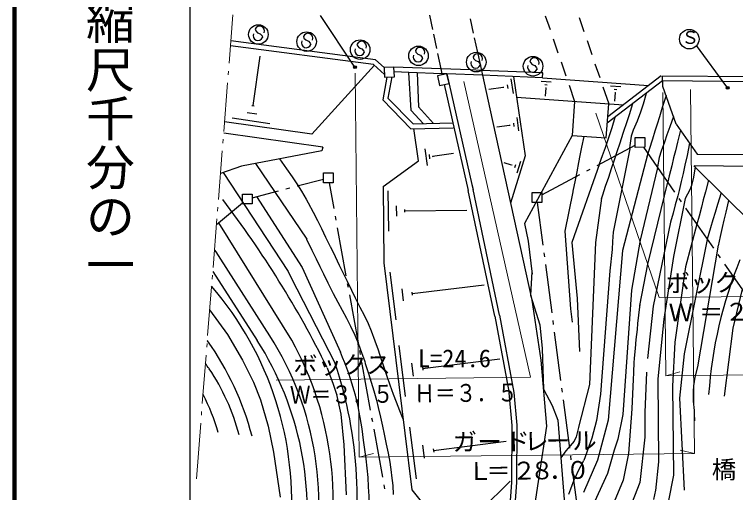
# Model space of a CAD drawing. Units: millimetres, scale not verified. Extents: x 40000 to 680000, y 20000 to 380000.
# Drawn here: x 40000 to 113944, y 240136 to 289155 of the extents above; entities that cross this region are included whole.
import ezdxf
from ezdxf.enums import TextEntityAlignment as Align

# ---------------------------------------------------------------- set-up
doc = ezdxf.new("R2010")
doc.units = ezdxf.units.MM
doc.header["$LTSCALE"] = 1000
for name, color, linetype, lineweight in [('M-BGD', 7, 'Continuous', 25), ('M-BGD-HTXT', 7, 'Continuous', 13), ('M-BMK-ROW', 30, 'Continuous', 25), ('M-STR-HTXT', 7, 'Continuous', 13), ('M-STR-STR1', 1, 'Continuous', 25), ('M-STR-STRC', 7, 'Continuous', 25), ('M-TTL', 2, 'Continuous', 140), ('M-TTL-BAND', 7, 'Continuous', 25)]:
    doc.layers.add(name, color=color, linetype=linetype, lineweight=lineweight)
doc.styles.add('@ＭＳ ゴシック', font='')
doc.styles.add('ＭＳ ゴシック', font='')
doc.styles.get('@ＭＳ ゴシック').set_extended_font_data('@MS Gothic')
doc.styles.get('ＭＳ ゴシック').set_extended_font_data('MS Gothic')

msp = doc.modelspace()

# ---------------------------------------------------------------- linework, layer by layer
at = {"layer": 'M-BGD'}
for p, q in [((94435, 289013), (94922, 287594)), ((97908, 288836), (98394, 287417)), ((77037, 284515), (62197, 286436)), ((95246, 286648), (95733, 285229)), ((98719, 286471), (99205, 285052)), ((76816, 284034), (62158, 285934)), ((64470, 279811), (65196, 284875)), ((76907, 283954), (70488, 276870)), ((76816, 284034), (77950, 283003)), ((77037, 284515), (77910, 283714)), ((96057, 284283), (96544, 282865)), ((99529, 284106), (100016, 282687)), ((78912, 283765), (77910, 283714)), ((77910, 283714), (77961, 282712)), ((78938, 283262), (78892, 283264)), ((83732, 283577), (78912, 283765)), ((78963, 282763), (78912, 283765)), ((80437, 283203), (78938, 283262)), ((80671, 279306), (80436, 283206)), ((87894, 283415), (87883, 283415)), ((87893, 283421), (87894, 283415)), ((92372, 283240), (87894, 283415)), ((93924, 283179), (92372, 283240)), ((78181, 282722), (77762, 280396)), ((77961, 282712), (78963, 282763)), ((78692, 282753), (78304, 280557)), ((83841, 283069), (80437, 283203)), ((81309, 283166), (81432, 279698)), ((84346, 283069), (83364, 282848)), ((83364, 282848), (83586, 281875)), ((84271, 283052), (83841, 283069)), ((83841, 283069), (83865, 282960)), ((83865, 282960), (83865, 282958)), ((84346, 283049), (84271, 283052)), ((84346, 283069), (86904, 271723)), ((84568, 282087), (84346, 283069)), ((84351, 283049), (84346, 283049)), ((84351, 283049), (84351, 283049)), ((88006, 282912), (88731, 279474)), ((94161, 282668), (88006, 282912)), ((90903, 282564), (91135, 281051)), ((91174, 282785), (92385, 274656)), ((94181, 283169), (93924, 283179)), ((94161, 282668), (94181, 283169)), ((94161, 282668), (105029, 281877)), ((106312, 282850), (100842, 278664)), ((129871, 282623), (106452, 282840)), ((106483, 281768), (106452, 282840)), ((83586, 281875), (84568, 282087)), ((84077, 281976), (86534, 271111)), ((90533, 281922), (90593, 281551)), ((94001, 282297), (95044, 282228)), ((94373, 281956), (94633, 281936)), ((96868, 281919), (97442, 280245)), ((100340, 281741), (100941, 279988)), ((106463, 282339), (100793, 277993)), ((101110, 281833), (102182, 281763)), ((129881, 282122), (106463, 282339)), ((107860, 277919), (106483, 281768)), ((90112, 281671), (88639, 281449)), ((90102, 281721), (90112, 281621)), ((94483, 281635), (94424, 280763)), ((94453, 281635), (94513, 281636)), ((101491, 281482), (101762, 281462)), ((101601, 281151), (101542, 280249)), ((101571, 281151), (101642, 281151)), ((104790, 281054), (104460, 279951)), ((77762, 280396), (80663, 277441)), ((78304, 280557), (80873, 277943)), ((91487, 280680), (102435, 279879)), ((106815, 280846), (106425, 279612)), ((64349, 279831), (64590, 279801)), ((82968, 277985), (81432, 279698)), ((97442, 280245), (97185, 276746)), ((100684, 276489), (100941, 279988)), ((103387, 279980), (103027, 278857)), ((104460, 279951), (104190, 279119)), ((106425, 279612), (106135, 278670)), ((63879, 279109), (64841, 278969)), ((81915, 277964), (80671, 279306)), ((88731, 279474), (93041, 259849)), ((103027, 278857), (102757, 278025)), ((104190, 279119), (103850, 278206)), ((70488, 276870), (61544, 278134)), ((62316, 278546), (66186, 277988)), ((91499, 278595), (91701, 277212)), ((101574, 278595), (101254, 277542)), ((103850, 278196), (103450, 277303)), ((103850, 278206), (103850, 278196)), ((106135, 278670), (105895, 277907)), ((107589, 278701), (107199, 277618)), ((80663, 277441), (84983, 277526)), ((80873, 277943), (84973, 278027)), ((81438, 274134), (80943, 277452)), ((90768, 277782), (89475, 277590)), ((90758, 277822), (90778, 277732)), ((91158, 278013), (91209, 277662)), ((101254, 277542), (100984, 276700)), ((102757, 278025), (102468, 277142)), ((103450, 277303), (103230, 276672)), ((105895, 277907), (105676, 277185)), ((107199, 277618), (106909, 276806)), ((107860, 277919), (109999, 274834)), ((108302, 277298), (107993, 276065)), ((71632, 275538), (61455, 276981)), ((97185, 276746), (92301, 267708)), ((97185, 276746), (100684, 276489)), ((98378, 276657), (98148, 275534)), ((100984, 276700), (100884, 276399)), ((102398, 276932), (102068, 275949)), ((102468, 277142), (102398, 276932)), ((103230, 276672), (103091, 275729)), ((105676, 277185), (105416, 276363)), ((106909, 276806), (106639, 276053)), ((100884, 276399), (100575, 275476)), ((102068, 275949), (101778, 275066)), ((105416, 276363), (105086, 275310)), ((106639, 276053), (106299, 275131)), ((107993, 276065), (107773, 275182)), ((109236, 275946), (108966, 274702)), ((71512, 275157), (63273, 273614)), ((71632, 275538), (71512, 275157)), ((82068, 275378), (82321, 273653)), ((98148, 275534), (97979, 274692)), ((100575, 275476), (100275, 274644)), ((103101, 275378), (101405, 266825)), ((103091, 275729), (103081, 275458)), ((105086, 275310), (104856, 274558)), ((106299, 275131), (106099, 274479)), ((107773, 275182), (107593, 274440)), ((67192, 274350), (67905, 273328)), ((82510, 274786), (82570, 274355)), ((82871, 274667), (82891, 274566)), ((82881, 274616), (85016, 274929)), ((92385, 274656), (90856, 269822)), ((97979, 274692), (97839, 273980)), ((100275, 274644), (99955, 273791)), ((101778, 275066), (101528, 274314)), ((104946, 274889), (102339, 264941)), ((106099, 274479), (105940, 273547)), ((107593, 274440), (107393, 273648)), ((108966, 274702), (108757, 273710)), ((109999, 274834), (137959, 274691)), ((63273, 273614), (61128, 272840)), ((64706, 273887), (69967, 266102)), ((77801, 271504), (81438, 274134)), ((90972, 273692), (90230, 273932)), ((90992, 273732), (90962, 273652)), ((91383, 273723), (91283, 273432)), ((91874, 274064), (91504, 272871)), ((99985, 273831), (97146, 265758)), ((97839, 273980), (97650, 273017)), ((101528, 274314), (101198, 273321)), ((107393, 273648), (107134, 272595)), ((108757, 273710), (108577, 272857)), ((109679, 273630), (117326, 266039)), ((134933, 273385), (109689, 273630)), ((61419, 272951), (68066, 262812)), ((67905, 273328), (68477, 272507)), ((97650, 273017), (97480, 272175)), ((101198, 273321), (100898, 272449)), ((105950, 273436), (104163, 266016)), ((105940, 273547), (105910, 273266)), ((108577, 272857), (108378, 272035)), ((109790, 273530), (109630, 272457)), ((68477, 272507), (68959, 271776)), ((97480, 272175), (97251, 271052)), ((100898, 272449), (100588, 271506)), ((107134, 272595), (106984, 271984)), ((109630, 272457), (109411, 271605)), ((111154, 272168), (110845, 270975)), ((68959, 271776), (69421, 271044)), ((77801, 271504), (77879, 263694)), ((86904, 271723), (87025, 271222)), ((100588, 271506), (100309, 270624)), ((106974, 271954), (104917, 263540)), ((108378, 272035), (108148, 271113)), ((109411, 271605), (109241, 271174)), ((69421, 271044), (69913, 270203)), ((78303, 271073), (78347, 266923)), ((89263, 258222), (86534, 271111)), ((89754, 258322), (87025, 271222)), ((97241, 270981), (96423, 266931)), ((97251, 271052), (97241, 270981)), ((108148, 271113), (108008, 270561)), ((109241, 271174), (108780, 270291)), ((110845, 270975), (110625, 270153)), ((112459, 270876), (112099, 269683)), ((64810, 270498), (69509, 263215)), ((69913, 270203), (70124, 269832)), ((100199, 270313), (99582, 265761)), ((100309, 270624), (100179, 270212)), ((108770, 270271), (107593, 264325)), ((108008, 270561), (107758, 269618)), ((108780, 270291), (108770, 270271)), ((110625, 270153), (110435, 269401)), ((113222, 270095), (112942, 268892)), ((70124, 269832), (70646, 268880)), ((79157, 269520), (79168, 268487)), ((107758, 269618), (107529, 268776)), ((110435, 269401), (110196, 268488)), ((112099, 269683), (111839, 268841)), ((70646, 268880), (71088, 268028)), ((79989, 269140), (79989, 268879)), ((79989, 269009), (86395, 269076)), ((107529, 268776), (107259, 267854)), ((110196, 268488), (109976, 267646)), ((111839, 268841), (111620, 268108)), ((112942, 268892), (112752, 268049)), ((60933, 267798), (68413, 255765)), ((71088, 268028), (71490, 267197)), ((92301, 267708), (92664, 265904)), ((107259, 267864), (105493, 259260)), ((111620, 268108), (111370, 267266)), ((112752, 268049), (112583, 267307)), ((71490, 267197), (71902, 266335)), ((109956, 267666), (108797, 263274)), ((111370, 267266), (111020, 266113)), ((112583, 267307), (112373, 266405)), ((71902, 266335), (72374, 265363)), ((96423, 266931), (97002, 258981)), ((101405, 266825), (101336, 265873)), ((112373, 266405), (112143, 265422)), ((69947, 266132), (70499, 264990)), ((92664, 265904), (93089, 262536)), ((97146, 265758), (97693, 260044)), ((99582, 265761), (98964, 251224)), ((101336, 265873), (101287, 265041)), ((104163, 266016), (103266, 260892)), ((111040, 266083), (108666, 254371)), ((112163, 265502), (110040, 253029)), ((60504, 265000), (60655, 264810)), ((60655, 264810), (61117, 264078)), ((70499, 264990), (70931, 264098)), ((72374, 265363), (72394, 265323)), ((72394, 265323), (72876, 264341)), ((102339, 264941), (100863, 247546)), ((101287, 265041), (101058, 262875)), ((61117, 264078), (66167, 256214)), ((70931, 264098), (71303, 263327)), ((72876, 264341), (73308, 263459)), ((107593, 264325), (106597, 257898)), ((71303, 263327), (71685, 262555)), ((73308, 263459), (73720, 262627)), ((77879, 263694), (80022, 246232)), ((104917, 263540), (104099, 259319)), ((108797, 263274), (107722, 255543)), ((60336, 262804), (64895, 255721)), ((68066, 262812), (68317, 262271)), ((69509, 263215), (73427, 254547)), ((71685, 262555), (72127, 261643)), ((73720, 262627), (74122, 261796)), ((78502, 262742), (79108, 257831)), ((93058, 262767), (92920, 260391)), ((101058, 262875), (100108, 250212)), ((68317, 262271), (72887, 253363)), ((74122, 261796), (74564, 260894)), ((72127, 261643), (72187, 261513)), ((72187, 261513), (72689, 260531)), ((80770, 260529), (88157, 261429)), ((72689, 260531), (73161, 259649)), ((74564, 260894), (74945, 260112)), ((79717, 261019), (79858, 259786)), ((80749, 260679), (80790, 260369)), ((92920, 260391), (93886, 257324)), ((103266, 260892), (102396, 248129)), ((114604, 260994), (113676, 257003)), ((73161, 259649), (73603, 258838)), ((74945, 260112), (75418, 259160)), ((93041, 259849), (93990, 253715)), ((97693, 260044), (97939, 254611)), ((60019, 258874), (61846, 256350)), ((73603, 258838), (74035, 258026)), ((75418, 259160), (75849, 258329)), ((97002, 258981), (97174, 257598)), ((104129, 259459), (104000, 258326)), ((105493, 259260), (104907, 253876)), ((75849, 258329), (76261, 257477)), ((89263, 258232), (90715, 250323)), ((89754, 258322), (91206, 250404)), ((104000, 258326), (103901, 257474)), ((74035, 258026), (74467, 257184)), ((76261, 257477), (76583, 256715)), ((103901, 257474), (103841, 256863)), ((106597, 257898), (105971, 251792)), ((74467, 257184), (74889, 256272)), ((76583, 256715), (76965, 255693)), ((93886, 257324), (94119, 254918)), ((103841, 256863), (103722, 255820)), ((113676, 257003), (112790, 250004)), ((61846, 256350), (63383, 253695)), ((74889, 256272), (75241, 255441)), ((59772, 255736), (59802, 255686)), ((75241, 255441), (75603, 254499)), ((76965, 255693), (77297, 254761)), ((79432, 255224), (80068, 249982)), ((103722, 255820), (103633, 254897)), ((107722, 255543), (107466, 251032)), ((75603, 254499), (75914, 253577)), ((77297, 254761), (77578, 253889)), ((94119, 254918), (94263, 250728)), ((103633, 254897), (103553, 253915)), ((108666, 254371), (108199, 249819)), ((63383, 253695), (64508, 251470)), ((77578, 253889), (77870, 253007)), ((81850, 252861), (89769, 253831)), ((93990, 253715), (94548, 246939)), ((103553, 253915), (103524, 253444)), ((72055, 252941), (72327, 252180)), ((75914, 253577), (75975, 253376)), ((75975, 253376), (76297, 252344)), ((77870, 253007), (78182, 252065)), ((80717, 253391), (80878, 252078)), ((81830, 253021), (81870, 252700)), ((103524, 253444), (103474, 252521)), ((110040, 253029), (109781, 251966)), ((72327, 252180), (72668, 251238)), ((76297, 252344), (76588, 251442)), ((103474, 252521), (103435, 251639)), ((104798, 252483), (104652, 248342)), ((64508, 251470), (65231, 249656)), ((76588, 251442), (76850, 250560)), ((78182, 252065), (78503, 251173)), ((103445, 251759), (103298, 248712)), ((105971, 251792), (106050, 243271)), ((109781, 251966), (109641, 251094)), ((72668, 251238), (72990, 250336)), ((78503, 251173), (78845, 250231)), ((94263, 250728), (95127, 249054)), ((98964, 251224), (97836, 246852)), ((107466, 251032), (107565, 241909)), ((109641, 251094), (109592, 250502)), ((72990, 250336), (73051, 250145)), ((73040, 250195), (73484, 248161)), ((76850, 250560), (77111, 249608)), ((78845, 250231), (79147, 249440)), ((90705, 250363), (91019, 247005)), ((91206, 250404), (91520, 247046)), ((100108, 250212), (99680, 247535)), ((109592, 250502), (109603, 249500)), ((65231, 249656), (66006, 246960)), ((77111, 249608), (77302, 248856)), ((79147, 249440), (79488, 248538)), ((108199, 249819), (108670, 240376)), ((109603, 249500), (109684, 248548)), ((77302, 248856), (77544, 247854)), ((79488, 248538), (79820, 247686)), ((95127, 249054), (95720, 247561)), ((103298, 248712), (102951, 244140)), ((109684, 248548), (109704, 248227)), ((73484, 248161), (73777, 245043)), ((77544, 247854), (77755, 246952)), ((102396, 248129), (101877, 245622)), ((104652, 248362), (104642, 247420)), ((109704, 248227), (109735, 247505)), ((91019, 247055), (90984, 241160)), ((91520, 247046), (91486, 241161)), ((95720, 247561), (96441, 238589)), ((99680, 247535), (99190, 245720)), ((100863, 247546), (99794, 243475)), ((104633, 247159), (104623, 246898)), ((104642, 247420), (104633, 247119)), ((66006, 246960), (66560, 244264)), ((77755, 246952), (77917, 246140)), ((80523, 246844), (81189, 241542)), ((94548, 246939), (93343, 238787)), ((97826, 246821), (97606, 245859)), ((104623, 246898), (104624, 245816)), ((77917, 246140), (78128, 245088)), ((80022, 246232), (80760, 240408)), ((97606, 245859), (97386, 245407)), ((99190, 245720), (98371, 243413)), ((101877, 245622), (101508, 244469)), ((104624, 245816), (104127, 241163)), ((73777, 245043), (74013, 239891)), ((78128, 245088), (78310, 244165)), ((81828, 244991), (81999, 243658)), ((82971, 244461), (90419, 245391)), ((97386, 245407), (96785, 244675)), ((66560, 244264), (67246, 239673)), ((78310, 244165), (78481, 243253)), ((82951, 244621), (82991, 244290)), ((96555, 244404), (96035, 243692)), ((96785, 244675), (96555, 244404)), ((101508, 244469), (100798, 242083)), ((102951, 244140), (102413, 241402)), ((98361, 243383), (97840, 242430)), ((99794, 243475), (98364, 240145)), ((78481, 243253), (78632, 242241)), ((106050, 243271), (105732, 240333)), ((78632, 242241), (78673, 241900)), ((78673, 241900), (78784, 240878)), ((100798, 242083), (96877, 233567)), ((97840, 242430), (97460, 241628)), ((107565, 241909), (107027, 239141)), ((87158, 237688), (90844, 241321)), ((90984, 241160), (90499, 235496)), ((91486, 241161), (91010, 235266)), ((97370, 241407), (97020, 240485)), ((97460, 241628), (97370, 241407)), ((102413, 241402), (98552, 232135)), ((104127, 241163), (100797, 232749)), ((78784, 240878), (78845, 239945)), ((80760, 240408), (82496, 238255)), ((97020, 240485), (96800, 239953)), ((105732, 240373), (105513, 239420))]:
    msp.add_line(p, q, dxfattribs=at)
for centre, radius, start, end in [((-21143, 206924), 103951, 26.28576, 37.47394), ((155701, 247139), 44622, 157.80096, 176.0623), ((34695, 239220), 33735, 354.80288, 40.85237), ((39447, 239054), 31760, 344.8791, 32.696), ((35017, 238188), 30346, 14.745, 35.21365), ((37403, 238150), 32632, 349.99153, 32.57598), ((38805, 239344), 33875, 344.4145, 29.00809), ((45910, 242549), 30015, 5.63135, 23.54197), ((2239, 213513), 69845, 34.26741, 34.80296), ((31387, 239507), 43760, 347.77336, 18.45761), ((41521, 240400), 22246, 14.74212, 33.98039), ((41290, 240680), 20401, 15.9418, 27.77455), ((33062, 238386), 43319, 349.16604, 9.44877)]:
    msp.add_arc(centre, radius, start, end, dxfattribs=at)
at = {"layer": 'M-BGD-HTXT'}
for p, q in [((62411, 289129), (62017, 284144)), ((61954, 283347), (61923, 282948)), ((61860, 282151), (61466, 277166)), ((61403, 276369), (61371, 275970)), ((61308, 275172), (60915, 270188)), ((60852, 269390), (60820, 268992)), ((60757, 268194), (60364, 263210)), ((60301, 262412), (60269, 262013)), ((60206, 261216), (59813, 256231)), ((59750, 255434), (59718, 255035)), ((59655, 254238), (59261, 249253)), ((59198, 248456), (59167, 248057)), ((59104, 247259), (58653, 241549))]:
    msp.add_line(p, q, dxfattribs=at)
at = {"layer": 'M-BMK-ROW'}
for p, q in [((103641, 276532), (104644, 276533)), ((103642, 275529), (103641, 276532)), ((104644, 276533), (104645, 275530)), ((99745, 273680), (103642, 275760)), ((104645, 275530), (103642, 275529)), ((104494, 275530), (107685, 270936)), ((71675, 272901), (72677, 272902)), ((71676, 271898), (71675, 272901)), ((72677, 272902), (72678, 271899)), ((98686, 273114), (99039, 273303)), ((69000, 271571), (71675, 272269)), ((94083, 270658), (97980, 272738)), ((72678, 271899), (71676, 271898)), ((72267, 271899), (72745, 269259)), ((63386, 270737), (64388, 270738)), ((63387, 269735), (63386, 270737)), ((64388, 270738), (64389, 269736)), ((64389, 270367), (67064, 271066)), ((67838, 271268), (68226, 271369)), ((93080, 270887), (94083, 270888)), ((93081, 269885), (93080, 270887)), ((94083, 270888), (94084, 269886)), ((108141, 270279), (108370, 269950)), ((60712, 267607), (63387, 269825)), ((64389, 269736), (63387, 269735)), ((94084, 269886), (93081, 269885)), ((94214, 265506), (93643, 269885)), ((108826, 269293), (111678, 265187)), ((72888, 268471), (72959, 268078)), ((73101, 267291), (73992, 262371)), ((94370, 264316), (94318, 264713)), ((112134, 264530), (112363, 264201)), ((95121, 258565), (94473, 263523)), ((112819, 263544), (116010, 258950)), ((74135, 261583), (74206, 261190)), ((74348, 260403), (75239, 255483)), ((95276, 257375), (95224, 257771)), ((96027, 251624), (95380, 256582)), ((75382, 254695), (75453, 254302)), ((75595, 253515), (76486, 248595)), ((96182, 250434), (96131, 250830)), ((96933, 244683), (96286, 249640)), ((76629, 247807), (76700, 247414)), ((76842, 246627), (77733, 241706)), ((97089, 243493), (97037, 243889)), ((97764, 238320), (97192, 242699)), ((77875, 240919), (77947, 240526))]:
    msp.add_line(p, q, dxfattribs=at)
at = {"layer": 'M-STR-HTXT'}
for p, q in [((75363, 243752), (74933, 283140)), ((86081, 282269), (92929, 251960)), ((106783, 252114), (106474, 281136)), ((109728, 244126), (109321, 281460)), ((99609, 279044), (106094, 260123)), ((131357, 260399), (106094, 260123)), ((180357, 252908), (106783, 252114)), ((106783, 252114), (108236, 252516)), ((92929, 251960), (66853, 251673)), ((75363, 243752), (76806, 244154)), ((109728, 244126), (75363, 243752)), ((108264, 244496), (109728, 244126))]:
    msp.add_line(p, q, dxfattribs=at)
at = {"layer": 'M-STR-STR1'}
for p, q in [((82548, 289069), (82864, 287603)), ((86721, 288704), (87046, 287239)), ((82969, 287114), (83285, 285648)), ((87154, 286751), (87485, 285262)), ((83391, 285159), (83732, 283577)), ((87485, 285262), (87516, 285120)), ((87516, 285120), (87761, 284015)), ((87761, 284015), (87893, 283421)), ((86764, 283459), (83732, 283577)), ((83732, 283577), (83841, 283069)), ((87883, 283415), (86764, 283459)), ((87894, 283415), (88006, 282912)), ((88006, 282912), (84351, 283049))]:
    msp.add_line(p, q, dxfattribs=at)
at = {"layer": 'M-STR-STRC'}
for p, q in [((74842, 283862), (71368, 289061)), ((64695, 287642), (64745, 287471)), ((64745, 287471), (64926, 287281)), ((64926, 287281), (65207, 287171)), ((65207, 287171), (65387, 286951)), ((65387, 286951), (65438, 286800)), ((69641, 286906), (69691, 286736)), ((69691, 286736), (69882, 286546)), ((69882, 286546), (70152, 286426)), ((70152, 286426), (70333, 286205)), ((70333, 286205), (70383, 286065)), ((75124, 286088), (75174, 285918)), ((75174, 285918), (75355, 285727)), ((75355, 285727), (75636, 285617)), ((75636, 285617), (75817, 285397)), ((81112, 285454), (81163, 285284)), ((113040, 281744), (109928, 285962)), ((75817, 285397), (75867, 285247)), ((81163, 285284), (81353, 285094)), ((81353, 285094), (81624, 284974)), ((81624, 284974), (81805, 284753)), ((81805, 284753), (81855, 284613)), ((87034, 284809), (87085, 284638)), ((87085, 284638), (87265, 284448)), ((87265, 284448), (87546, 284338)), ((87546, 284338), (87727, 284118)), ((87727, 284118), (87777, 283967)), ((92852, 284384), (92902, 284214)), ((92902, 284214), (93083, 284023)), ((93083, 284023), (93363, 283913)), ((74892, 283701), (74962, 283772)), ((93363, 283913), (93544, 283693)), ((93544, 283693), (93594, 283543)), ((113090, 281594), (113170, 281664))]:
    msp.add_line(p, q, dxfattribs=at)
for centre, radius in [((65016, 287101), 1002), ((69962, 286365), 1002), ((109195, 286623), 1002), ((75446, 285547), 1002), ((81434, 284913), 1002), ((87356, 284268), 1002), ((93173, 283843), 1002), ((74922, 283741), 140), ((74922, 283741), 110), ((74922, 283741), 80.2), ((74922, 283741), 50.1), ((74922, 283741), 20.1), ((113130, 281624), 140), ((113130, 281624), 110), ((113130, 281624), 80.2), ((113130, 281624), 50.1), ((113130, 281624), 20.1)]:
    msp.add_circle(centre, radius, dxfattribs=at)
for centre, start, end in [((65156, 287452), 337.94128, 157.94128), ((64966, 286990), 157.94128, 337.94128), ((70102, 286716), 337.94128, 157.94128), ((69922, 286245), 157.94128, 337.94128), ((75586, 285898), 337.94128, 157.94128), ((75406, 285437), 157.94128, 337.94128), ((81574, 285264), 337.94128, 157.94128), ((81394, 284793), 157.94128, 337.94128), ((87496, 284619), 337.94128, 157.94128), ((93313, 284194), 337.94128, 157.94128), ((87306, 284157), 157.94128, 337.94128), ((93123, 283733), 157.94128, 337.94128)]:
    msp.add_arc(centre, 501, start, end, dxfattribs=at)
at = {"layer": 'M-TTL'}
msp.add_line((40000, 380000), (40000, 20000), dxfattribs=at)
at = {"layer": 'M-TTL-BAND'}
msp.add_line((58000, 370000), (58000, 20000), dxfattribs=at)

# ---------------------------------------------------------------- texts
at = {"layer": 'M-BGD', "style": 'ＭＳ ゴシック'}
msp.add_text('橋', height=1833, rotation=0.057, dxfattribs=at).set_placement((111506, 241030), align=Align.BOTTOM_LEFT)
at = {"layer": 'M-STR-HTXT', "style": 'ＭＳ ゴシック'}
for s, rotation, p in [('ボックス', 0.623, (106785, 260134)), ('２', 0.623, (112833, 257192)), ('Ｗ', 0.623, (107099, 257126)), ('＝', 0.623, (110197, 257160)), ('L=24.6', 0.057, (81379, 252429)), ('ボックス', 0.623, (68598, 251695)), ('ガ', 0.623, (84947, 243851)), ('ド', 0.623, (90350, 243907)), ('レ', 0.623, (92285, 243929)), ('ル', 0.623, (97217, 243984)), ('ー', 0.623, (87483, 243884)), ('ー', 0.623, (94490, 243961)), ('２', 0.623, (91025, 240910)), ('８', 0.623, (92859, 240932)), ('０', 0.623, (96528, 240976)), ('Ｌ', 0.623, (86513, 240865)), ('＝', 0.623, (88398, 240887)), ('．', 0.623, (94834, 240954))]:
    msp.add_text(s, height=1833, rotation=rotation, dxfattribs=at).set_placement(p, align=Align.BOTTOM_LEFT)
at = {"layer": 'M-STR-HTXT', "style": 'ＭＳ ゴシック', "width": 0.85}
msp.add_text('Ｗ＝３．５\u3000Ｈ＝３．５', height=1833, rotation=0.623, dxfattribs=at).set_placement((68260, 248687), align=Align.BOTTOM_LEFT)
at = {"layer": 'M-STR-STRC', "style": 'ＭＳ ゴシック'}
msp.add_text('Ｓ', height=1320, rotation=0.057, dxfattribs=at).set_placement((108398, 285739), align=Align.BOTTOM_LEFT)
at = {"layer": 'M-TTL-BAND', "style": '@ＭＳ ゴシック'}
msp.add_text('縮尺千分の一', height=3666, rotation=270, dxfattribs=at).set_placement((49777, 261030), align=Align.MIDDLE_RIGHT)

doc.saveas('drawing.dxf')
